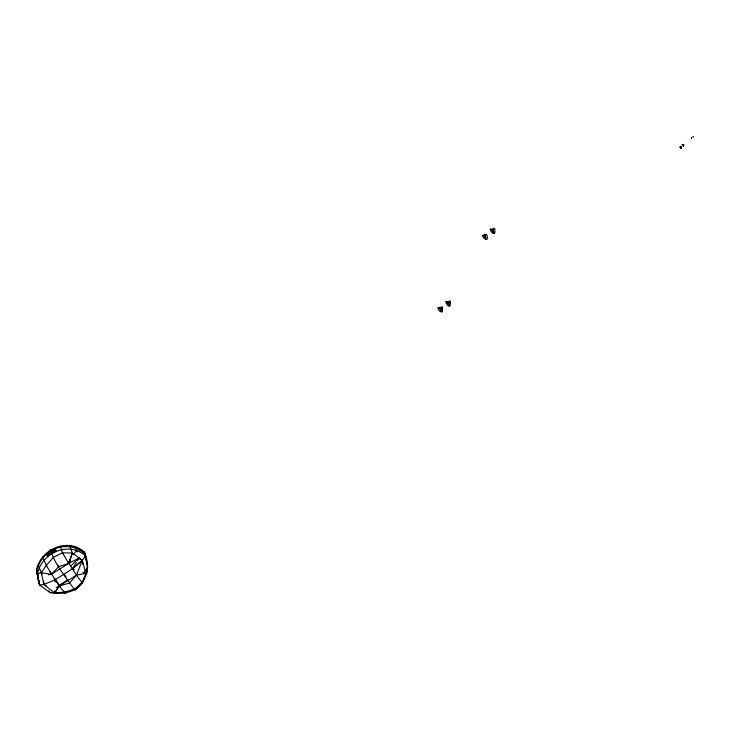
<?xml version="1.0" encoding="UTF-8"?>
<svg xmlns="http://www.w3.org/2000/svg" width="730" height="730" viewBox="0 0 730 730"><rect width="100%" height="100%" fill="white"/><g stroke="black" fill="none" stroke-linecap="round" stroke-linejoin="round"><path stroke-width="1.09" d="M39.018 583.106L36.728 571.444C40.78 549.316 68.082 538.12 85.054 554.097C90.629 566.863 86.45 581.555 75.299 589.785L65.262 593.152L55.635 593.399L54.659 593.043L54.723 590.844M54.951 582.047L55.005 579.848L72.343 568.916L82.326 560.321L85.583 555.941L84.534 552.254C68.127 537.024 40.451 549.079 36.5 570.048L39.539 584.949L49.923 592.514L55.635 593.399M50.242 549.654C54.896 564.272 65.472 576.864 74.278 589.338L75.299 589.785L78.968 585.825L75.309 589.648M441.623 311.382C439.405 313.8 434.98 303.06 440.911 309.602M86.961 570.358L86.806 573.762L82.718 572.375M87.208 568.132L87.454 565.914L86.633 563.624M691.219 137.961L691.675 138.061M681.136 147.788L680.479 146.748L680.999 147.259M691.447 138.253L691.538 137.733M38.553 575.267L37.54 573.734C41.491 552.765 69.167 540.711 85.583 555.941L87.682 567.32L85.164 570.915M48.326 574.857L51.365 574.318L68.702 563.396L72.398 553.039L69.432 545.319L72.197 546.587M37.54 573.734L41.236 572.685L51.365 574.318L58.61 566.708L68.702 563.396L72.398 553.039L82.326 560.321L85.83 573.406L82.326 582.942C74.177 591.592 61.265 593.408 49.923 592.514L48.782 590.771M693.336 137.094L693.445 136.61L692.907 136.875M84.68 571.672L85.83 573.406L76.431 575.13L82.326 582.942L84.005 578.352M484.245 234.357L485.423 237.98L485.769 237.141M76.303 562.538L72.343 568.916L74.414 569.61M77.435 560.722L79.141 557.985L68.702 563.396L62.461 552.82L60.125 546.031M38.27 564.956L41.236 572.685L43.919 584.52L54.659 593.043L59.121 586.09L76.458 575.167L82.326 560.321L78.375 558.213M54.659 593.043L59.121 586.09L69.396 583.051L76.458 575.167L67.644 561.516M73.912 554.152L76.531 550.411L75.701 547.044M68.702 563.396L70.609 560.968M76.13 588.134L80.473 583.544M50.981 552.628C63.364 548.714 48.691 552.09 47.943 555.63L47.45 554.408C49.33 551.04 61.065 546.314 51.063 552.829L56.018 551.022M70.527 566.161L79.141 557.985M55.005 579.848L43.919 584.52L39.539 584.949L38.498 581.262L39.411 580.688M84.662 556.525L85.583 555.941M59.285 585.223L67.954 579.757M56.228 587.586L59.121 586.09L65.262 593.152M73.411 554.581L72.398 553.039L62.461 552.82L53.244 557.446L46.282 565.495L41.236 572.685L42.249 574.218M72.316 568.88L82.326 560.321L82.864 564.591M493.562 232.103C491.354 231.319 492.029 226.154 493.38 230.187M484.255 234.357L485.523 236.109M78.73 549.59L84.534 552.254L86.067 560.521M74.934 546.597L84.534 552.254M46.738 586.208L43.919 584.52L43.672 581.235M448.777 304.666C445.984 301.417 448.959 299.738 449.196 304.401M493.27 231.072C485.934 223.882 493.891 237.223 493.872 232.295M485.413 236.995C476.79 230.123 489.073 246.494 487.175 235.708C484.437 230.142 485.532 243.154 485.797 237.633M448.767 303.689C441.75 296.362 449.123 309.903 449.37 304.903M683.134 144.677L682.751 144.403L682.988 145.252M682.997 145.261L683.38 145.544L683.143 144.695M76.531 550.411L77.499 551.871M62.461 552.82L62.844 553.395M81.897 582.294L82.326 582.942M64.933 575.176L66.147 577.01M55.06 578.799L60.426 586.947M43.827 560.649L42.787 556.963L46.282 565.495L59.121 586.09M57.56 564.828L58.61 566.708M49.786 571.508L51.365 574.318M54.476 549.945L55.133 551.114M441.02 308.717C438.693 303.461 440.363 312.805 441.267 309.748M36.5 570.048L38.498 581.262M493.626 231.218L493.699 231.793M680.844 147.542C681.756 150.197 681.528 144.558 680.844 147.542M683.116 145.197C684.001 147.843 683.864 142.231 683.116 145.197M440.509 309.748C443.174 318.417 443.375 299.774 440.509 309.748M448.366 303.826C451.049 312.486 451.204 293.843 448.366 303.826M492.869 231.218C495.67 239.933 495.579 221.144 492.869 231.218M679.931 147.077L681.291 148.254L679.931 147.077M682.203 144.722L683.563 145.909L682.203 144.722M78.694 586.117L75.318 589.612L78.694 586.117M50.352 551.059L46.656 554.736L47.395 556.598L51.109 552.948L56.082 551.177L55.325 549.279L50.352 551.059"/></g></svg>
